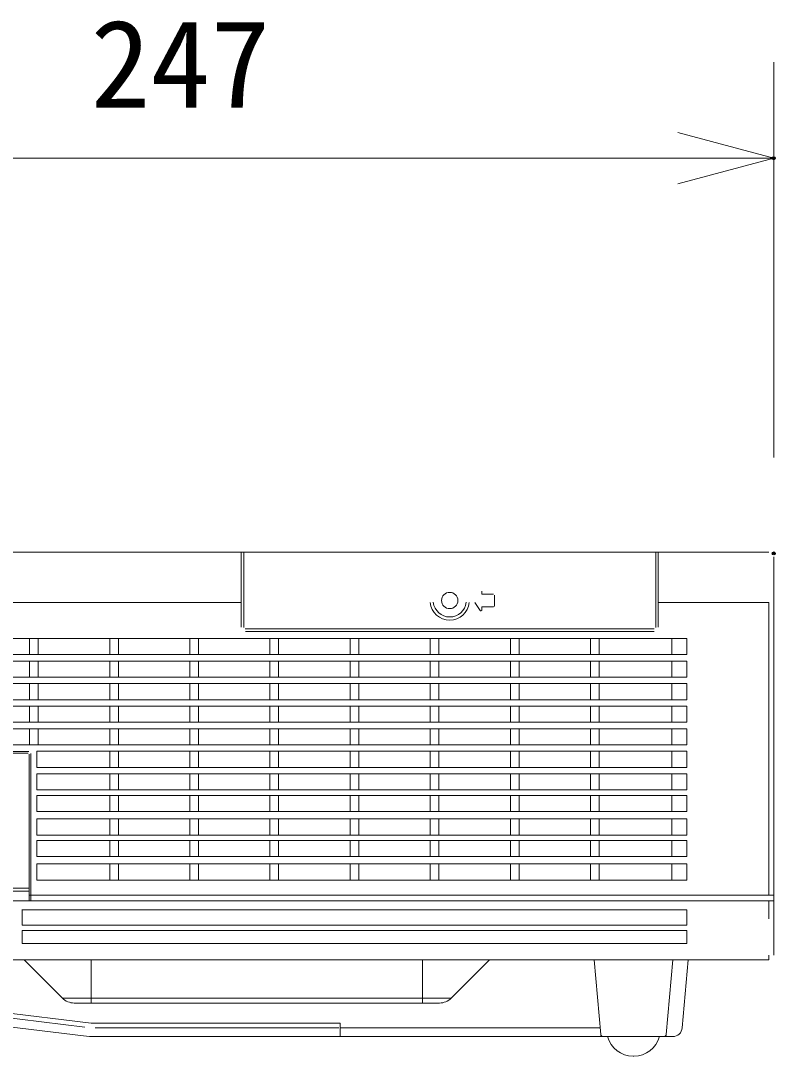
# Model space of a CAD drawing. Units: millimetres, scale not verified. Extents: x -63 to 62, y -57 to 57.
# Drawn here: x 20.78 to 36.49, y 13.55 to 35.12 of the extents above; entities that cross this region are included whole.
import ezdxf
from ezdxf.enums import TextEntityAlignment as Align

# ---------------------------------------------------------------- set-up
doc = ezdxf.new("R2010")
doc.units = ezdxf.units.MM
doc.header["$LTSCALE"] = 0.125
doc.header["$PDMODE"] = 32
doc.header["$PDSIZE"] = 0.0625
for name, color, linetype, lineweight in [('0-0_0', 7, 'Continuous', 9), ('0-3_GAIKEI', 1, 'Continuous', 18), ('0-6_SUNPO', 7, 'Continuous', 9)]:
    doc.layers.add(name, color=color, linetype=linetype, lineweight=lineweight)
doc.layers.add('0-5_DEFPOINTS', color=7, linetype='Continuous')
doc.styles.add('ＭＳ ゴシック', font='')
doc.styles.get('ＭＳ ゴシック').set_extended_font_data('MS Gothic')

# ---------------------------------------------------------------- blocks, each defined once
blk = doc.blocks.new('_OPEN30')
at = {"layer": '0-0_0'}
blk.add_line((0, 0), (-1, 0), dxfattribs=at)
blk.add_lwpolyline([(-1, 0.26795), (0, 0), (-1, -0.26795)], dxfattribs=at)
blk = doc.blocks.new('D6')
at = {"layer": '0-5_DEFPOINTS'}
for p in [(33.6353, 26.3393), (8.9353, 18.1083), (33.6353, 18.1083)]:
    blk.add_point(p, dxfattribs=at)
at = {"layer": '0-6_SUNPO'}
for p, q in [((8.9353, 20.1083), (8.9353, 28.3393)), ((33.6353, 20.1083), (33.6353, 28.3393)), ((10.9353, 26.3393), (31.6353, 26.3393))]:
    blk.add_line(p, q, dxfattribs=at)
at = {"layer": '0-6_SUNPO', "xscale": 2, "yscale": 2, "rotation": 180}
blk.add_blockref('_OPEN30', (8.9353, 26.3393), dxfattribs=at)
at = {"layer": '0-6_SUNPO', "xscale": 2, "yscale": 2}
blk.add_blockref('_OPEN30', (33.6353, 26.3393), dxfattribs=at)
at = {"layer": '0-6_SUNPO', "style": 'ＭＳ ゴシック'}
blk.add_text('247', height=1.833, dxfattribs=at).set_placement((19.4103, 26.8393), align=Align.BOTTOM_LEFT)

msp = doc.modelspace()

# ---------------------------------------------------------------- linework, layer by layer
at = {"layer": '0-3_GAIKEI', "color": 7}
for p, q in [((11.8596, 24.0542), (36.3598, 24.0542)), ((36.4597, 23.9543), (36.4597, 15.6622)), ((36.3598, 15.5623), (13.02, 15.5623)), ((34.5539, 14.1462), (34.6778, 15.5623)), ((16.3513, 14.6834), (22.0905, 13.9787)), ((22.334, 13.9638), (34.3549, 13.9638))]:
    msp.add_line(p, q, dxfattribs=at)
at = {"layer": '0-3_GAIKEI'}
for p, q in [((25.3692, 24.0542), (25.3692, 22.4872)), ((25.4242, 24.0542), (25.4242, 22.4828)), ((34.001, 22.4828), (34.001, 24.0542)), ((34.0559, 24.0542), (34.0559, 22.4872)), ((30.3819, 23.175), (30.3819, 23.24)), ((30.6217, 23.175), (30.3819, 23.175)), ((30.6417, 23.155), (30.6417, 22.9353)), ((25.3692, 23.0052), (11.8596, 23.0052)), ((30.2347, 23.0052), (30.3453, 22.8392)), ((30.3819, 22.9153), (30.3819, 22.8503)), ((30.6217, 22.9153), (30.3819, 22.9153)), ((36.3598, 23.0052), (34.0559, 23.0052)), ((36.3598, 16.911), (36.3598, 23.0052)), ((25.4538, 22.4532), (33.9714, 22.4532)), ((15.8055, 22.2542), (34.6482, 22.2542)), ((20.9655, 21.9201), (20.9655, 22.2564)), ((21.146, 21.9201), (21.146, 22.2564)), ((22.6339, 21.9188), (22.6339, 22.2542)), ((22.8144, 21.9188), (22.8144, 22.2542)), ((24.3023, 21.9201), (24.3023, 22.2564)), ((24.4829, 21.9201), (24.4829, 22.2564)), ((33.967, 22.3983), (25.4581, 22.3983)), ((25.9707, 21.9179), (25.9707, 22.2542)), ((26.1513, 21.9179), (26.1513, 22.2542)), ((27.6391, 21.9191), (27.6391, 22.2542)), ((27.8197, 21.9192), (27.8197, 22.2542)), ((29.3075, 21.9179), (29.3075, 22.2542)), ((29.4881, 21.9179), (29.4881, 22.2542)), ((30.9759, 21.9191), (30.9759, 22.2542)), ((31.1565, 21.9192), (31.1565, 22.2542)), ((32.6443, 21.9191), (32.6443, 22.2542)), ((32.8249, 21.9192), (32.8249, 22.2542)), ((34.3398, 21.9182), (34.3398, 22.2545)), ((34.6482, 21.9179), (34.6482, 22.2542)), ((34.6482, 21.9179), (15.8055, 21.9179)), ((15.8055, 21.7847), (34.6482, 21.7847)), ((20.9655, 21.4505), (20.9655, 21.7869)), ((21.146, 21.4506), (21.146, 21.7869)), ((22.6339, 21.4493), (22.6339, 21.7847)), ((22.8144, 21.4493), (22.8144, 21.7847)), ((24.3023, 21.4505), (24.3023, 21.7869)), ((24.4829, 21.4506), (24.4829, 21.7869)), ((25.9707, 21.4483), (25.9707, 21.7846)), ((26.1513, 21.4483), (26.1513, 21.7847)), ((27.6391, 21.4496), (27.6391, 21.7847)), ((27.8197, 21.4496), (27.8197, 21.7847)), ((29.3075, 21.4483), (29.3075, 21.7846)), ((29.4881, 21.4483), (29.4881, 21.7847)), ((30.9759, 21.4496), (30.9759, 21.7847)), ((31.1565, 21.4496), (31.1565, 21.7847)), ((32.6443, 21.4496), (32.6443, 21.7847)), ((32.8249, 21.4496), (32.8249, 21.7847)), ((34.3398, 21.4486), (34.3398, 21.785)), ((34.6482, 21.4483), (34.6482, 21.7847)), ((34.6482, 21.4483), (15.8055, 21.4483)), ((15.8055, 21.3151), (34.6482, 21.3151)), ((20.9655, 20.981), (20.9655, 21.3173)), ((21.146, 20.981), (21.146, 21.3173)), ((22.6339, 20.9797), (22.6339, 21.3151)), ((22.8144, 20.9797), (22.8144, 21.3151)), ((24.3023, 20.981), (24.3023, 21.3173)), ((24.4829, 20.981), (24.4829, 21.3173)), ((25.9707, 20.9788), (25.9707, 21.3151)), ((26.1513, 20.9788), (26.1513, 21.3151)), ((27.6391, 20.98), (27.6391, 21.3151)), ((27.8197, 20.9801), (27.8197, 21.3151)), ((29.3075, 20.9788), (29.3075, 21.3151)), ((29.4881, 20.9788), (29.4881, 21.3151)), ((30.9759, 20.98), (30.9759, 21.3151)), ((31.1565, 20.9801), (31.1565, 21.3151)), ((32.6443, 20.98), (32.6443, 21.3151)), ((32.8249, 20.9801), (32.8249, 21.3151)), ((34.3398, 20.9791), (34.3398, 21.3154)), ((34.6482, 20.9788), (34.6482, 21.3151)), ((34.6482, 20.9788), (15.8055, 20.9788)), ((15.8055, 20.8456), (34.6482, 20.8456)), ((20.9655, 20.5114), (20.9655, 20.8478)), ((21.146, 20.5115), (21.146, 20.8478)), ((22.6339, 20.5102), (22.6339, 20.8456)), ((22.8144, 20.5102), (22.8144, 20.8456)), ((24.3023, 20.5114), (24.3023, 20.8478)), ((24.4829, 20.5115), (24.4829, 20.8478)), ((25.9707, 20.5092), (25.9707, 20.8455)), ((26.1513, 20.5092), (26.1513, 20.8456)), ((27.6391, 20.5105), (27.6391, 20.8456)), ((27.8197, 20.5105), (27.8197, 20.8456)), ((29.3075, 20.5092), (29.3075, 20.8455)), ((29.4881, 20.5092), (29.4881, 20.8456)), ((30.9759, 20.5105), (30.9759, 20.8456)), ((31.1565, 20.5105), (31.1565, 20.8456)), ((32.6443, 20.5105), (32.6443, 20.8456)), ((32.8249, 20.5105), (32.8249, 20.8456)), ((34.3398, 20.5095), (34.3398, 20.8459)), ((34.6482, 20.5092), (34.6482, 20.8456)), ((34.6482, 20.5092), (15.8055, 20.5092)), ((15.8055, 20.376), (34.6482, 20.376)), ((20.9655, 20.0419), (20.9655, 20.3782)), ((21.146, 20.0419), (21.146, 20.3782)), ((22.6339, 20.0406), (22.6339, 20.376)), ((22.8144, 20.0406), (22.8144, 20.376)), ((24.3023, 20.0419), (24.3023, 20.3782)), ((24.4829, 20.0419), (24.4829, 20.3782)), ((25.9707, 20.0397), (25.9707, 20.376)), ((26.1513, 20.0397), (26.1513, 20.376)), ((27.6391, 20.0409), (27.6391, 20.376)), ((27.8197, 20.041), (27.8197, 20.376)), ((29.3075, 20.0397), (29.3075, 20.376)), ((29.4881, 20.0397), (29.4881, 20.376)), ((30.9759, 20.0409), (30.9759, 20.376)), ((31.1565, 20.041), (31.1565, 20.376)), ((32.6443, 20.0409), (32.6443, 20.376)), ((32.8249, 20.041), (32.8249, 20.376)), ((34.3398, 20.04), (34.3398, 20.3763)), ((34.6482, 20.0397), (34.6482, 20.376)), ((34.6482, 20.0397), (15.8055, 20.0397)), ((15.8055, 19.9015), (20.9494, 19.9015)), ((20.9336, 19.8658), (15.8055, 19.8658)), ((20.9549, 16.7911), (20.9535, 19.8459)), ((20.9892, 16.7911), (20.9892, 19.8617)), ((21.1195, 19.5701), (21.1195, 19.9065)), ((21.1195, 19.9065), (34.6482, 19.9065)), ((22.6339, 19.571), (22.6339, 19.9065)), ((22.8144, 19.5711), (22.8144, 19.9065)), ((24.3023, 19.5723), (24.3023, 19.9087)), ((24.4829, 19.5723), (24.4829, 19.9087)), ((25.9707, 19.5701), (25.9707, 19.9064)), ((26.1513, 19.5701), (26.1513, 19.9065)), ((27.6391, 19.5714), (27.6391, 19.9065)), ((27.8197, 19.5714), (27.8197, 19.9065)), ((29.3075, 19.5701), (29.3075, 19.9064)), ((29.4881, 19.5701), (29.4881, 19.9065)), ((30.9759, 19.5714), (30.9759, 19.9065)), ((31.1565, 19.5714), (31.1565, 19.9065)), ((32.6443, 19.5714), (32.6443, 19.9065)), ((32.8249, 19.5714), (32.8249, 19.9065)), ((34.3398, 19.5704), (34.3398, 19.9068)), ((34.6482, 19.5701), (34.6482, 19.9065)), ((34.6482, 19.5701), (21.1195, 19.5701)), ((21.1195, 19.4369), (34.6482, 19.4369)), ((22.6339, 19.1015), (22.6339, 19.4369)), ((22.8144, 19.1015), (22.8144, 19.4369)), ((24.3023, 19.1028), (24.3023, 19.4391)), ((24.4829, 19.1028), (24.4829, 19.4391)), ((25.9707, 19.1006), (25.9707, 19.4369)), ((26.1513, 19.1006), (26.1513, 19.4369)), ((27.6391, 19.1018), (27.6391, 19.4369)), ((27.8197, 19.1019), (27.8197, 19.4369)), ((29.3075, 19.1006), (29.3075, 19.4369)), ((29.4881, 19.1006), (29.4881, 19.4369)), ((30.9759, 19.1018), (30.9759, 19.4369)), ((31.1565, 19.1019), (31.1565, 19.4369)), ((32.6443, 19.1018), (32.6443, 19.4369)), ((32.8249, 19.1019), (32.8249, 19.4369)), ((34.3398, 19.1009), (34.3398, 19.4372)), ((34.6482, 19.1006), (34.6482, 19.4369)), ((21.1195, 18.6509), (21.1195, 18.9873)), ((21.1195, 18.9873), (34.6482, 18.9873)), ((22.6339, 18.6518), (22.6339, 18.9873)), ((22.8144, 18.6519), (22.8144, 18.9873)), ((24.3023, 18.6531), (24.3023, 18.9895)), ((24.4829, 18.6531), (24.4829, 18.9895)), ((25.9707, 18.6509), (25.9707, 18.9872)), ((26.1513, 18.6509), (26.1513, 18.9873)), ((27.6391, 18.6522), (27.6391, 18.9873)), ((27.8197, 18.6522), (27.8197, 18.9873)), ((29.3075, 18.6509), (29.3075, 18.9872)), ((29.4881, 18.6509), (29.4881, 18.9873)), ((30.9759, 18.6522), (30.9759, 18.9873)), ((31.1565, 18.6522), (31.1565, 18.9873)), ((32.6443, 18.6522), (32.6443, 18.9873)), ((32.8249, 18.6522), (32.8249, 18.9873)), ((34.3398, 18.6512), (34.3398, 18.9876)), ((34.6482, 18.6509), (34.6482, 18.9873)), ((34.6482, 18.6509), (21.1195, 18.6509)), ((21.1195, 18.4978), (34.6482, 18.4978)), ((22.6339, 18.1624), (22.6339, 18.4978)), ((22.8144, 18.1624), (22.8144, 18.4978)), ((24.3023, 18.1637), (24.3023, 18.5)), ((24.4829, 18.1637), (24.4829, 18.5)), ((25.9707, 18.1614), (25.9707, 18.4978)), ((26.1513, 18.1615), (26.1513, 18.4978)), ((27.6391, 18.1627), (27.6391, 18.4978)), ((27.8197, 18.1627), (27.8197, 18.4978)), ((29.3075, 18.1614), (29.3075, 18.4978)), ((29.4881, 18.1615), (29.4881, 18.4978)), ((30.9759, 18.1627), (30.9759, 18.4978)), ((31.1565, 18.1627), (31.1565, 18.4978)), ((32.6443, 18.1627), (32.6443, 18.4978)), ((32.8249, 18.1627), (32.8249, 18.4978)), ((34.3398, 18.1618), (34.3398, 18.4981)), ((34.6482, 18.1615), (34.6482, 18.4978)), ((21.1195, 18.0482), (34.6482, 18.0482)), ((22.6339, 17.7127), (22.6339, 18.0482)), ((22.8144, 17.7128), (22.8144, 18.0482)), ((24.3023, 17.714), (24.3023, 18.0504)), ((24.4829, 17.714), (24.4829, 18.0504)), ((25.9707, 17.7118), (25.9707, 18.0481)), ((26.1513, 17.7118), (26.1513, 18.0482)), ((27.6391, 17.7131), (27.6391, 18.0482)), ((27.8197, 17.7131), (27.8197, 18.0482)), ((29.3075, 17.7118), (29.3075, 18.0481)), ((29.4881, 17.7118), (29.4881, 18.0482)), ((30.9759, 17.7131), (30.9759, 18.0482)), ((31.1565, 17.7131), (31.1565, 18.0482)), ((32.6443, 17.7131), (32.6443, 18.0482)), ((32.8249, 17.7131), (32.8249, 18.0482)), ((34.3398, 17.7121), (34.3398, 18.0485)), ((34.6482, 17.7118), (34.6482, 18.0482)), ((21.1195, 17.2224), (21.1195, 17.5587)), ((21.1195, 17.5587), (34.6482, 17.5587)), ((22.6339, 17.2233), (22.6339, 17.5587)), ((22.8144, 17.2233), (22.8144, 17.5587)), ((24.3023, 17.2246), (24.3023, 17.5609)), ((24.4829, 17.2246), (24.4829, 17.5609)), ((25.9707, 17.2223), (25.9707, 17.5587)), ((26.1513, 17.2224), (26.1513, 17.5587)), ((27.6391, 17.2236), (27.6391, 17.5587)), ((27.8197, 17.2236), (27.8197, 17.5587)), ((29.3075, 17.2223), (29.3075, 17.5587)), ((29.4881, 17.2224), (29.4881, 17.5587)), ((30.9759, 17.2236), (30.9759, 17.5587)), ((31.1565, 17.2236), (31.1565, 17.5587)), ((32.6443, 17.2236), (32.6443, 17.5587)), ((32.8249, 17.2236), (32.8249, 17.5587)), ((34.3398, 17.2227), (34.3398, 17.559)), ((34.6482, 17.2224), (34.6482, 17.5587)), ((20.9548, 17.0548), (20.3331, 17.0548)), ((34.6482, 17.2224), (21.1195, 17.2224)), ((16.1284, 16.9927), (20.9243, 16.9927)), ((20.9548, 16.9914), (20.9243, 16.9914)), ((20.9693, 16.911), (36.4597, 16.911)), ((11.9725, 16.7911), (36.4597, 16.7911)), ((20.8108, 16.2831), (20.8107, 16.6085)), ((20.8108, 16.6055), (34.6482, 16.6054)), ((34.6481, 16.2832), (34.6482, 16.6054)), ((36.3598, 16.4132), (36.3598, 16.7911)), ((34.6482, 16.2832), (20.8108, 16.2831)), ((20.8108, 16.171), (34.6482, 16.171)), ((20.8108, 15.9026), (20.8108, 16.171)), ((34.6481, 15.9026), (34.6481, 16.171)), ((34.6481, 15.9026), (20.8108, 15.9025)), ((21.6477, 14.7655), (20.851, 15.5623)), ((22.2497, 14.6631), (22.2497, 15.5623)), ((29.1431, 14.6631), (29.1431, 15.5623)), ((29.7451, 14.7655), (30.5418, 15.5623)), ((32.7197, 15.5623), (32.8556, 14.0094)), ((34.3582, 15.5623), (34.2223, 14.0094)), ((36.3598, 15.5623), (36.3598, 15.6575)), ((16.6089, 14.9344), (22.2456, 14.2435)), ((16.6775, 14.8272), (22.1148, 14.1596)), ((29.7451, 14.7655), (21.6477, 14.7655)), ((29.4978, 14.6631), (21.895, 14.6631)), ((27.4323, 14.2435), (22.2456, 14.2435)), ((27.4323, 14.2435), (27.4347, 13.9638)), ((22.334, 14.1462), (27.4032, 14.1462)), ((27.4332, 14.1462), (32.8436, 14.1462)), ((33.5292, 13.5542), (33.5487, 13.5542))]:
    msp.add_line(p, q, dxfattribs=at)
for points in [[(34.6482, 19.1006), (21.1195, 19.1006), (21.1195, 19.4369)], [(34.6482, 18.1615), (21.1195, 18.1615), (21.1195, 18.4978)], [(34.6482, 17.7118), (21.1195, 17.7118), (21.1195, 18.0482)]]:
    msp.add_lwpolyline(points, dxfattribs=at)
msp.add_circle((29.7126, 23.0451), 0.1698, dxfattribs=at)
for centre, radius, start, end in [((29.7126, 23.0451), 0.4079, 185.62276, 354.3773), ((29.7126, 23.0451), 0.3436, 186.37937, 353.62063), ((30.6217, 22.9353), 0.02, 270, 0), ((30.362, 22.8503), 0.02, 213.69007, 0), ((21.895, 15.0128), 0.3497, 225, 270), ((29.4978, 15.0128), 0.3497, 270, 315), ((32.9053, 14.0137), 0.05, 185, 270), ((34.1725, 14.0137), 0.05, 270, 355)]:
    msp.add_arc(centre, radius, start, end, dxfattribs=at)
at = {"layer": '0-3_GAIKEI', "color": 7}
for centre, radius, start, end in [((34.3549, 14.1636), 0.1998, 270, 355), ((22.334, 15.9619), 1.9981, 263, 270), ((33.5389, 14.1137), 0.5596, 195.59415, 268.97697), ((33.5389, 14.1137), 0.5596, 271.02303, 344.40585)]:
    msp.add_arc(centre, radius, start, end, dxfattribs=at)

# ---------------------------------------------------------------- block references
at = {"layer": '0-6_SUNPO'}
msp.add_blockref('D6', (2.8244, 5.9156), dxfattribs=at)

doc.saveas('drawing.dxf')
